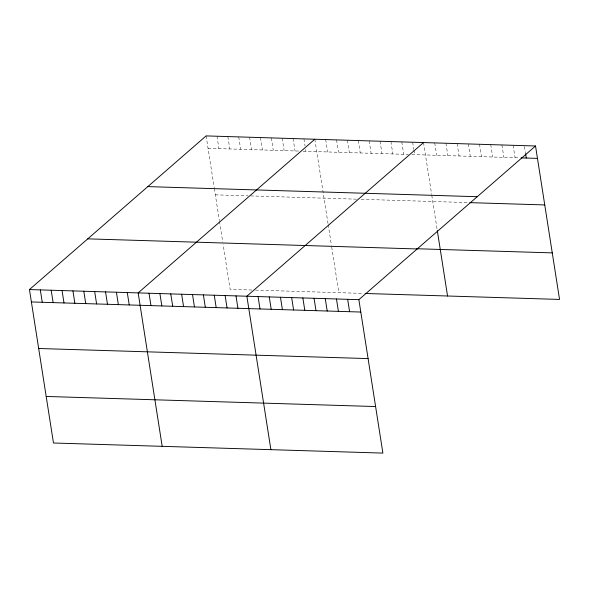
<?xml version="1.0" encoding="UTF-8"?>
<svg xmlns="http://www.w3.org/2000/svg" width="589" height="589" viewBox="0 0 589 589"><rect width="100%" height="100%" fill="white"/><g stroke="black" fill="none" stroke-linecap="round" stroke-linejoin="round"><path stroke-width="0.44" stroke-dasharray="2.94 2.21" d="M208.05 148.288L298.638 151.064M303.166 151.204L408.251 154.428M411.873 154.539L519.373 157.83M215.338 194.834L247.954 195.835M250.671 195.916L356.654 199.17M361.19 199.303L468.071 202.579M251.878 290.009L230.137 289.339L223.128 244.582M255.501 290.119L363.303 293.418M524.46 146.543L525.432 152.735M513.122 145.314L515.066 157.697M501.924 144.968L503.86 157.359M490.725 144.629L492.662 157.013M479.52 144.283L481.463 156.667M468.321 143.944L470.265 156.328M457.123 143.598L459.059 155.982M445.925 143.252L447.861 155.643M434.726 142.913L436.663 155.297M423.52 142.567L431.627 194.341M431.774 195.231L437.178 229.762M412.653 142.236L413.758 149.311M413.898 150.195L414.59 154.62M401.779 141.905L403.723 154.289M390.912 141.566L392.848 153.957M380.038 141.235L381.981 153.619M369.17 140.904L371.107 153.287M358.296 140.572L360.24 152.956M347.429 140.234L349.365 152.625M336.562 139.902L338.498 152.286M325.688 139.571L327.624 151.955M314.82 139.24L328.066 223.857M328.206 224.718L331.423 245.267M331.695 247.019L338.844 292.674M303.946 138.901L305.058 145.984M305.61 149.518L305.89 151.285M293.079 138.57L295.015 150.953M282.205 138.238L284.148 150.622M271.338 137.9L273.274 150.291M260.463 137.568L262.407 149.952M249.596 137.237L251.532 149.621M238.722 136.906L240.665 149.289M227.855 136.567L229.791 148.958M216.98 136.236L218.924 148.619M206.113 135.904L214.219 187.677M214.359 188.568L219.366 220.529M219.498 221.383L222.716 241.939"/><path stroke-width="0.88" d="M535.526 145.998L358.863 299.661L382.887 453.096L53.474 443.002L29.45 289.567L206.113 135.904L535.526 145.998L559.55 299.433L365.114 293.477M314.82 139.24L138.157 292.895L162.181 446.329M423.52 142.567L246.865 296.23L270.888 449.665M521.096 157.881L537.462 158.389M147.81 186.61L477.223 196.711M469.801 202.638L544.751 204.935M416.71 248.735L552.261 252.887M87.746 238.854L417.159 248.956M29.45 289.567L358.863 299.661M31.386 301.951L360.799 312.045M38.675 348.497L368.088 358.591M46.185 396.456L375.598 406.55M525.572 153.619L526.264 158.043M437.31 230.616L447.552 296.002M347.665 299.315L349.601 311.706M336.459 298.976L338.403 311.36M325.261 298.63L327.204 311.014M314.062 298.284L315.998 310.675M302.864 297.946L304.8 310.329M291.658 297.6L293.602 309.983M280.46 297.261L282.403 309.645M269.261 296.915L271.198 309.299M258.063 296.569L259.999 308.96M235.99 295.892L237.934 308.283M225.123 295.56L227.059 307.944M214.249 295.229L216.192 307.613M203.382 294.898L205.318 307.281M192.507 294.559L194.451 306.95M181.64 294.228L183.577 306.611M170.766 293.896L172.71 306.28M159.899 293.565L161.835 305.949M149.024 293.226L150.968 305.617M127.283 292.564L129.227 304.947M116.416 292.232L118.352 304.616M105.541 291.894L107.485 304.285M94.674 291.562L96.611 303.946M83.8 291.231L85.744 303.615M72.933 290.9L74.869 303.283M62.059 290.561L64.002 302.952M51.191 290.23L53.128 302.613M40.317 289.898L42.261 302.282"/></g></svg>
